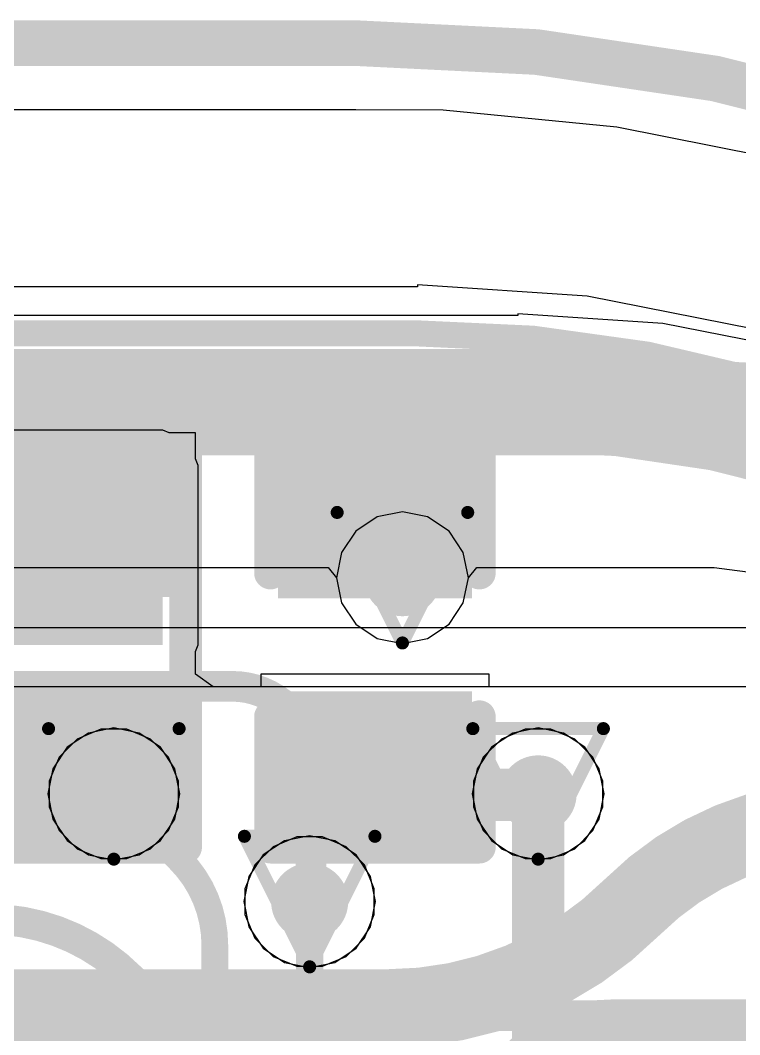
# Model space of a CAD drawing. Header units: inches. Extents: x -6 to 283, y -12 to 154.
# Drawn here: x 74.245 to 77.044, y 16.501 to 20.449 of the extents above; entities that cross this region are included whole.
import ezdxf

# ---------------------------------------------------------------- set-up
doc = ezdxf.new("R2010")
doc.units = ezdxf.units.IN
for name, color, linetype in [('Board Outline', 216, 'Continuous'), ('Bottom Layer', 5, 'Continuous'), ('Bottom Overlay', 54, 'Continuous'), ('Bottom Paste', 16, 'Continuous'), ('Bottom Solder', 6, 'Continuous'), ('Drill Drawing', 1, 'Continuous'), ('GND-1', 16, 'Continuous'), ('GND-2', 90, 'Continuous'), ('GND-3', 216, 'Continuous'), ('GND-4', 54, 'Continuous'), ('PWR-1', 156, 'Continuous'), ('PWR-2', 130, 'Continuous'), ('Signal L1', 76, 'Continuous'), ('Signal L2', 6, 'Continuous'), ('Top Layer', 1, 'Continuous'), ('Via Holes', 16, 'Continuous')]:
    doc.layers.add(name, color=color, linetype=linetype)

# ---------------------------------------------------------------- blocks, each defined once
blk = doc.blocks.new('R___0402_B_22')
at = {"layer": 'Bottom Layer'}
for points in [[(-0.2413, 0.3175), (-0.2412999999999999, -0.3175), (-0.6985, -0.3175), (-0.6985, 0.3175)], [(0.6985, 0.3175), (0.6985, -0.3175), (0.2413, -0.3175), (0.2412999999999999, 0.3175)]]:
    blk.add_hatch(color=5, dxfattribs=at).paths.add_polyline_path(points)
at = {"layer": 'Bottom Paste'}
for points in [[(-0.2413, 0.3175), (-0.2412999999999999, -0.3175), (-0.6985, -0.3175), (-0.6985, 0.3175)], [(0.6985, 0.3175), (0.6985, -0.3175), (0.2413, -0.3175), (0.2412999999999999, 0.3175)]]:
    blk.add_hatch(color=16, dxfattribs=at).paths.add_polyline_path(points)
at = {"layer": 'Bottom Solder'}
for points in [[(-0.18629884, 0.37250116), (-0.1862988399999999, -0.37250116), (-0.75350116, -0.37250116), (-0.75350116, 0.37250116)], [(0.75350116, 0.37250116), (0.75350116, -0.37250116), (0.18629884, -0.37250116), (0.1862988399999999, 0.37250116)]]:
    blk.add_hatch(color=6, dxfattribs=at).paths.add_polyline_path(points)
at = {"layer": 'Bottom Overlay'}
for points in [[(-0.7874, 0.4064, 0.127, 0.127, 0), (0.7874, 0.4064, 0.127, 0.127, 0)], [(-0.7874, 0.4064, 0.127, 0.127, 0), (-0.7874, -0.4064, 0.127, 0.127, 0)], [(0.7874, 0.4064, 0.127, 0.127, 0), (0.7874, -0.4064, 0.127, 0.127, 0)], [(-0.8128, 0.4318, 0.0032258, 0.0032258, 0), (0.8128, 0.4318, 0.0032258, 0.0032258, 0)], [(-0.7874, -0.4064, 0.127, 0.127, 0), (0.7874, -0.4064, 0.127, 0.127, 0)]]:
    blk.add_lwpolyline(points, format="xyseb", dxfattribs=at)
for points in [[(-0.8191499999999999, 0.4064, 0.0635, 0.0635, 1), (-0.7556499999999999, 0.4064, 0.0635, 0.0635, 1)], [(-0.8191499999999999, 0.4064, 0.0635, 0.0635, 1), (-0.7556499999999999, 0.4064, 0.0635, 0.0635, 1)], [(0.7556499999999999, 0.4064, 0.0635, 0.0635, 1), (0.8191499999999999, 0.4064, 0.0635, 0.0635, 1)], [(0.7556499999999999, 0.4064, 0.0635, 0.0635, 1), (0.8191499999999999, 0.4064, 0.0635, 0.0635, 1)], [(-0.81360518, 0.4318, 0.0016129, 0.0016129, 1), (-0.8119948199999999, 0.4318, 0.0016129, 0.0016129, 1)], [(0.8119948199999999, 0.4318, 0.0016129, 0.0016129, 1), (0.81360518, 0.4318, 0.0016129, 0.0016129, 1)], [(-0.8191499999999999, -0.4064, 0.0635, 0.0635, 1), (-0.7556499999999999, -0.4064, 0.0635, 0.0635, 1)], [(-0.8191499999999999, -0.4064, 0.0635, 0.0635, 1), (-0.7556499999999999, -0.4064, 0.0635, 0.0635, 1)], [(0.7556499999999999, -0.4064, 0.0635, 0.0635, 1), (0.8191499999999999, -0.4064, 0.0635, 0.0635, 1)], [(0.7556499999999999, -0.4064, 0.0635, 0.0635, 1), (0.8191499999999999, -0.4064, 0.0635, 0.0635, 1)]]:
    blk.add_lwpolyline(points, format="xyseb", close=True, dxfattribs=at)
blk = doc.blocks.new('C___0402_B_274')
at = {"layer": 'Bottom Layer'}
for points in [[(-0.2413, 0.3175), (-0.2412999999999999, -0.3175), (-0.6985, -0.3175), (-0.6985, 0.3175)], [(0.6985, 0.3175), (0.6985, -0.3175), (0.2413, -0.3175), (0.2412999999999999, 0.3175)]]:
    blk.add_hatch(color=5, dxfattribs=at).paths.add_polyline_path(points)
at = {"layer": 'Bottom Paste'}
for points in [[(-0.2413, 0.3175), (-0.2412999999999999, -0.3175), (-0.6985, -0.3175), (-0.6985, 0.3175)], [(0.6985, 0.3175), (0.6985, -0.3175), (0.2413, -0.3175), (0.2412999999999999, 0.3175)]]:
    blk.add_hatch(color=16, dxfattribs=at).paths.add_polyline_path(points)
at = {"layer": 'Bottom Solder'}
for points in [[(-0.18130012, 0.37749988), (-0.18130012, -0.37749988), (-0.7584998799999999, -0.37749988), (-0.7584998799999999, 0.37749988)], [(0.7584998799999999, 0.37749988), (0.7584998799999999, -0.37749988), (0.18130012, -0.37749988), (0.18130012, 0.37749988)]]:
    blk.add_hatch(color=6, dxfattribs=at).paths.add_polyline_path(points)
at = {"layer": 'Bottom Overlay'}
for points in [[(-0.7874, -0.4064, 0.127, 0.127, 0), (-0.7874, 0.4064, 0.127, 0.127, 0)], [(-0.2794, 0.4064, 0.127, 0.127, 0), (-0.7874, 0.4064, 0.127, 0.127, 0)], [(0.7874, 0.4064, 0.127, 0.127, 0), (0.2794, 0.4064, 0.127, 0.127, 0)], [(0.7874, -0.4064, 0.127, 0.127, 0), (0.7874, 0.4064, 0.127, 0.127, 0)], [(-0.2794, -0.4064, 0.127, 0.127, 0), (-0.7874, -0.4064, 0.127, 0.127, 0)], [(0.7874, -0.4064, 0.127, 0.127, 0), (0.2794, -0.4064, 0.127, 0.127, 0)]]:
    blk.add_lwpolyline(points, format="xyseb", dxfattribs=at)
for points in [[(-0.8191499999999999, 0.4064, 0.0635, 0.0635, 1), (-0.7556499999999999, 0.4064, 0.0635, 0.0635, 1)], [(-0.8191499999999999, 0.4064, 0.0635, 0.0635, 1), (-0.7556499999999999, 0.4064, 0.0635, 0.0635, 1)], [(-0.31115, 0.4064, 0.0635, 0.0635, 1), (-0.24765, 0.4064, 0.0635, 0.0635, 1)], [(0.24765, 0.4064, 0.0635, 0.0635, 1), (0.31115, 0.4064, 0.0635, 0.0635, 1)], [(0.7556499999999999, 0.4064, 0.0635, 0.0635, 1), (0.8191499999999999, 0.4064, 0.0635, 0.0635, 1)], [(0.7556499999999999, 0.4064, 0.0635, 0.0635, 1), (0.8191499999999999, 0.4064, 0.0635, 0.0635, 1)], [(-0.8191499999999999, -0.4064, 0.0635, 0.0635, 1), (-0.7556499999999999, -0.4064, 0.0635, 0.0635, 1)], [(-0.8191499999999999, -0.4064, 0.0635, 0.0635, 1), (-0.7556499999999999, -0.4064, 0.0635, 0.0635, 1)], [(-0.31115, -0.4064, 0.0635, 0.0635, 1), (-0.24765, -0.4064, 0.0635, 0.0635, 1)], [(0.24765, -0.4064, 0.0635, 0.0635, 1), (0.31115, -0.4064, 0.0635, 0.0635, 1)], [(0.7556499999999999, -0.4064, 0.0635, 0.0635, 1), (0.8191499999999999, -0.4064, 0.0635, 0.0635, 1)], [(0.7556499999999999, -0.4064, 0.0635, 0.0635, 1), (0.8191499999999999, -0.4064, 0.0635, 0.0635, 1)]]:
    blk.add_lwpolyline(points, format="xyseb", close=True, dxfattribs=at)

msp = doc.modelspace()

# ---------------------------------------------------------------- hatches: boundary and pattern name
at = {"layer": 'Bottom Layer'}
msp.add_hatch(color=5, dxfattribs=at).paths.add_polyline_path([(73.02133732, 18.01779226), (74.79933731999999, 18.01779226), (74.79933731999999, 18.71629226), (73.02133732, 18.71629226)])
h = msp.add_hatch(color=5, dxfattribs=at)
edge = h.paths.add_edge_path()
edge.add_arc((75.73183482, 18.27927002), 0.1499997, 0, 360)
h = msp.add_hatch(color=5, dxfattribs=at)
edge = h.paths.add_edge_path()
edge.add_arc((74.60883732, 17.43781628), 0.1499997, 0, 360)
h = msp.add_hatch(color=5, dxfattribs=at)
edge = h.paths.add_edge_path()
edge.add_arc((76.25982715999999, 17.43781628), 0.1499997, 0, 360)
h = msp.add_hatch(color=5, dxfattribs=at)
edge = h.paths.add_edge_path()
edge.add_arc((75.37083731999999, 17.01869342), 0.1499997, 0, 360)
at = {"layer": 'GND-1'}
h = msp.add_hatch(color=16, dxfattribs=at)
edge = h.paths.add_edge_path()
edge.add_arc((75.73183482, 18.27927002), 0.1499997, 0, 360)
h = msp.add_hatch(color=16, dxfattribs=at)
edge = h.paths.add_edge_path()
edge.add_arc((74.60883732, 17.43781628), 0.1499997, 0, 360)
h = msp.add_hatch(color=16, dxfattribs=at)
edge = h.paths.add_edge_path()
edge.add_arc((76.25982715999999, 17.43781628), 0.1499997, 0, 360)
h = msp.add_hatch(color=16, dxfattribs=at)
edge = h.paths.add_edge_path()
edge.add_arc((75.37083731999999, 17.01869342), 0.1499997, 0, 360)
at = {"layer": 'GND-2'}
h = msp.add_hatch(color=90, dxfattribs=at)
edge = h.paths.add_edge_path()
edge.add_arc((75.73183482, 18.27927002), 0.1499997, 0, 360)
h = msp.add_hatch(color=90, dxfattribs=at)
edge = h.paths.add_edge_path()
edge.add_arc((74.60883732, 17.43781628), 0.1499997, 0, 360)
h = msp.add_hatch(color=90, dxfattribs=at)
edge = h.paths.add_edge_path()
edge.add_arc((76.25982715999999, 17.43781628), 0.1499997, 0, 360)
h = msp.add_hatch(color=90, dxfattribs=at)
edge = h.paths.add_edge_path()
edge.add_arc((75.37083731999999, 17.01869342), 0.1499997, 0, 360)
at = {"layer": 'GND-3'}
h = msp.add_hatch(color=216, dxfattribs=at)
edge = h.paths.add_edge_path()
edge.add_arc((75.73183482, 18.27927002), 0.1499997, 0, 360)
h = msp.add_hatch(color=216, dxfattribs=at)
edge = h.paths.add_edge_path()
edge.add_arc((74.60883732, 17.43781628), 0.1499997, 0, 360)
h = msp.add_hatch(color=216, dxfattribs=at)
edge = h.paths.add_edge_path()
edge.add_arc((76.25982715999999, 17.43781628), 0.1499997, 0, 360)
h = msp.add_hatch(color=216, dxfattribs=at)
edge = h.paths.add_edge_path()
edge.add_arc((75.37083731999999, 17.01869342), 0.1499997, 0, 360)
at = {"layer": 'GND-4'}
h = msp.add_hatch(color=54, dxfattribs=at)
edge = h.paths.add_edge_path()
edge.add_arc((75.73183482, 18.27927002), 0.1499997, 0, 360)
h = msp.add_hatch(color=54, dxfattribs=at)
edge = h.paths.add_edge_path()
edge.add_arc((74.60883732, 17.43781628), 0.1499997, 0, 360)
h = msp.add_hatch(color=54, dxfattribs=at)
edge = h.paths.add_edge_path()
edge.add_arc((76.25982715999999, 17.43781628), 0.1499997, 0, 360)
h = msp.add_hatch(color=54, dxfattribs=at)
edge = h.paths.add_edge_path()
edge.add_arc((75.37083731999999, 17.01869342), 0.1499997, 0, 360)
at = {"layer": 'PWR-1'}
h = msp.add_hatch(color=156, dxfattribs=at)
edge = h.paths.add_edge_path()
edge.add_arc((75.73183482, 18.27927002), 0.1499997, 0, 360)
h = msp.add_hatch(color=156, dxfattribs=at)
edge = h.paths.add_edge_path()
edge.add_arc((74.60883732, 17.43781628), 0.1499997, 0, 360)
h = msp.add_hatch(color=156, dxfattribs=at)
edge = h.paths.add_edge_path()
edge.add_arc((76.25982715999999, 17.43781628), 0.1499997, 0, 360)
h = msp.add_hatch(color=156, dxfattribs=at)
edge = h.paths.add_edge_path()
edge.add_arc((75.37083731999999, 17.01869342), 0.1499997, 0, 360)
at = {"layer": 'PWR-2'}
h = msp.add_hatch(color=130, dxfattribs=at)
edge = h.paths.add_edge_path()
edge.add_arc((75.73183482, 18.27927002), 0.1499997, 0, 360)
h = msp.add_hatch(color=130, dxfattribs=at)
edge = h.paths.add_edge_path()
edge.add_arc((74.60883732, 17.43781628), 0.1499997, 0, 360)
h = msp.add_hatch(color=130, dxfattribs=at)
edge = h.paths.add_edge_path()
edge.add_arc((76.25982715999999, 17.43781628), 0.1499997, 0, 360)
h = msp.add_hatch(color=130, dxfattribs=at)
edge = h.paths.add_edge_path()
edge.add_arc((75.37083731999999, 17.01869342), 0.1499997, 0, 360)
at = {"layer": 'Signal L1'}
h = msp.add_hatch(color=76, dxfattribs=at)
edge = h.paths.add_edge_path()
edge.add_arc((75.73183482, 18.27927002), 0.1499997, 0, 360)
h = msp.add_hatch(color=76, dxfattribs=at)
edge = h.paths.add_edge_path()
edge.add_arc((74.60883732, 17.43781628), 0.1499997, 0, 360)
h = msp.add_hatch(color=76, dxfattribs=at)
edge = h.paths.add_edge_path()
edge.add_arc((76.25982715999999, 17.43781628), 0.1499997, 0, 360)
h = msp.add_hatch(color=76, dxfattribs=at)
edge = h.paths.add_edge_path()
edge.add_arc((75.37083731999999, 17.01869342), 0.1499997, 0, 360)
at = {"layer": 'Signal L2'}
h = msp.add_hatch(color=6, dxfattribs=at)
edge = h.paths.add_edge_path()
edge.add_arc((75.73183482, 18.27927002), 0.1499997, 0, 360)
h = msp.add_hatch(color=6, dxfattribs=at)
edge = h.paths.add_edge_path()
edge.add_arc((74.60883732, 17.43781628), 0.1499997, 0, 360)
h = msp.add_hatch(color=6, dxfattribs=at)
edge = h.paths.add_edge_path()
edge.add_arc((76.25982715999999, 17.43781628), 0.1499997, 0, 360)
h = msp.add_hatch(color=6, dxfattribs=at)
edge = h.paths.add_edge_path()
edge.add_arc((75.37083731999999, 17.01869342), 0.1499997, 0, 360)
at = {"layer": 'Top Layer'}
h = msp.add_hatch(color=1, dxfattribs=at)
edge = h.paths.add_edge_path()
edge.add_arc((75.73183482, 18.27927002), 0.1499997, 0, 360)
h = msp.add_hatch(color=1, dxfattribs=at)
edge = h.paths.add_edge_path()
edge.add_arc((74.60883732, 17.43781628), 0.1499997, 0, 360)
h = msp.add_hatch(color=1, dxfattribs=at)
edge = h.paths.add_edge_path()
edge.add_arc((76.25982715999999, 17.43781628), 0.1499997, 0, 360)
h = msp.add_hatch(color=1, dxfattribs=at)
edge = h.paths.add_edge_path()
edge.add_arc((75.37083731999999, 17.01869342), 0.1499997, 0, 360)
at = {"layer": 'Via Holes'}
h = msp.add_hatch(color=7, dxfattribs=at)
edge = h.paths.add_edge_path()
edge.add_arc((75.73183482, 18.27927002), 0.07499858, 0, 360)
h = msp.add_hatch(color=7, dxfattribs=at)
edge = h.paths.add_edge_path()
edge.add_arc((74.60883732, 17.43781628), 0.07499858, 0, 360)
h = msp.add_hatch(color=7, dxfattribs=at)
edge = h.paths.add_edge_path()
edge.add_arc((76.25982715999999, 17.43781628), 0.07499858, 0, 360)
h = msp.add_hatch(color=7, dxfattribs=at)
edge = h.paths.add_edge_path()
edge.add_arc((75.37083731999999, 17.01869342), 0.07499858, 0, 360)

# ---------------------------------------------------------------- linework, layer by layer
at = {"layer": 'Board Outline'}
for points in [[(12.036425, 20.35987292, 0.1778, 0.1778, 0), (75.55088776, 20.35987292, 0.1778, 0.1778, 0)], [(75.55088776, 20.35987292, 0.1778, 0.1778, -0.4142135158828696), (82.72026128, 13.18848264, 0.1778, 0.1778, 0)]]:
    msp.add_lwpolyline(points, format="xyseb", dxfattribs=at)
msp.add_lwpolyline([(75.50643776, 20.35987292, 0.08889999999999999, 0.08889999999999999, 1), (75.59533775999999, 20.35987292, 0.08889999999999999, 0.08889999999999999, 1)], format="xyseb", close=True, dxfattribs=at)
msp.add_lwpolyline([(75.50643776, 20.35987292, 0.08889999999999999, 0.08889999999999999, 1), (75.59533775999999, 20.35987292, 0.08889999999999999, 0.08889999999999999, 1)], format="xyseb", close=True, dxfattribs=at)
at = {"layer": 'Bottom Layer'}
for p, q in [((59.83396465999999, 20.10090976), (75.55084966, 20.10090976)), ((75.55084966, 20.10090976), (75.890374, 20.10085896)), ((75.890374, 20.10085896), (76.5661918, 20.0341992)), ((76.5661918, 20.0341992), (77.23218996, 19.90162644)), ((74.79933731999999, 18.85375706), (73.02133732, 18.85375706)), ((74.8246027, 18.84329226), (74.79933731999999, 18.85375706)), ((74.92633731999999, 18.84329226), (74.8246027, 18.84329226)), ((74.92633731999999, 18.74155764), (74.92633731999999, 18.84329226)), ((74.93680212, 18.71629226), (74.92633731999999, 18.74155764)), ((74.93680212, 18.01779226), (74.93680212, 18.71629226)), ((74.92628144, 17.99239226), (74.93680212, 18.01779226)), ((74.92633986, 17.90349226), (74.92628144, 17.99239226)), ((74.99498844, 17.8545998), (74.92633986, 17.90349226)), ((76.06933731999999, 17.90349226), (75.18033731999999, 17.90349226)), ((75.18033731999999, 17.90349226), (75.18033731999999, 17.8545998)), ((76.06933731999999, 17.8545998), (76.06933731999999, 17.90349226)), ((78.05616088, 17.8545998), (62.29725157999999, 17.8545998)), ((75.18033731999999, 17.8545998), (74.99498844, 17.8545998)), ((78.05616088, 17.8545998), (76.06933731999999, 17.8545998))]:
    msp.add_line(p, q, dxfattribs=at)
for points in [[(73.33883732, 18.48769226, 0.3809999999999999, 0.3809999999999999, 0), (74.48183732, 18.48769226, 0.3809999999999999, 0.3809999999999999, 0)], [(75.62483732, 17.54789226, 0.2032, 0.2032, 0), (75.73849216, 17.43423742, 0.2032, 0.2032, 0)], [(75.73849216, 17.43423742, 0.2032, 0.2032, 0), (76.22528315999999, 17.43423742, 0.2032, 0.2032, 0)], [(76.62581322, 16.99683418, 0.3048, 0.3048, -0.1989121822243961), (77.45778768, 17.34144868, 0.3048, 0.3048, 0)], [(76.62581322, 16.99683418, 0.3048, 0.3048, -0.1989121822243877), (75.67516488, 16.60306306, 0.3048, 0.3048, 0)], [(71.49733732, 16.60306306, 0.3048, 0.3048, 0), (75.67516488, 16.60306306, 0.3048, 0.3048, 0)]]:
    msp.add_lwpolyline(points, format="xyseb", dxfattribs=at)
for points in [[(74.38658732, 18.48769226, 0.1905, 0.1905, 1), (74.57708731999999, 18.48769226, 0.1905, 0.1905, 1)], [(75.57403732, 17.54789226, 0.1016, 0.1016, 1), (75.67563731999999, 17.54789226, 0.1016, 0.1016, 1)], [(75.68769216, 17.43423742, 0.1016, 0.1016, 1), (75.78929216, 17.43423742, 0.1016, 0.1016, 1)], [(75.68769216, 17.43423742, 0.1016, 0.1016, 1), (75.78929216, 17.43423742, 0.1016, 0.1016, 1)], [(76.17448316, 17.43423742, 0.1016, 0.1016, 1), (76.27608316, 17.43423742, 0.1016, 0.1016, 1)], [(76.54961322, 16.99683418, 0.1524, 0.1524, 1), (76.70201322, 16.99683418, 0.1524, 0.1524, 1)], [(76.54961322, 16.99683418, 0.1524, 0.1524, 1), (76.70201322, 16.99683418, 0.1524, 0.1524, 1)], [(75.59896488, 16.60306306, 0.1524, 0.1524, 1), (75.75136488, 16.60306306, 0.1524, 0.1524, 1)], [(75.59896488, 16.60306306, 0.1524, 0.1524, 1), (75.75136488, 16.60306306, 0.1524, 0.1524, 1)]]:
    msp.add_lwpolyline(points, format="xyseb", close=True, dxfattribs=at)
at = {"layer": 'Drill Drawing'}
for points in [[(75.47783482, 18.53327002, 0.0508, 0.0508, 0), (75.98583482, 18.53327002, 0.0508, 0.0508, 0)], [(75.47783482, 18.53327002, 0.0508, 0.0508, 0), (75.73183482, 18.02527002, 0.0508, 0.0508, 0)], [(75.73183482, 18.02527002, 0.0508, 0.0508, 0), (75.98583482, 18.53327002, 0.0508, 0.0508, 0)], [(74.35483732, 17.69181628, 0.0508, 0.0508, 0), (74.86283732, 17.69181628, 0.0508, 0.0508, 0)], [(74.35483732, 17.69181628, 0.0508, 0.0508, 0), (74.60883732, 17.18381628, 0.0508, 0.0508, 0)], [(74.60883732, 17.18381628, 0.0508, 0.0508, 0), (74.86283732, 17.69181628, 0.0508, 0.0508, 0)], [(76.00582716, 17.69181628, 0.0508, 0.0508, 0), (76.51382716, 17.69181628, 0.0508, 0.0508, 0)], [(76.00582716, 17.69181628, 0.0508, 0.0508, 0), (76.25982715999999, 17.18381628, 0.0508, 0.0508, 0)], [(76.25982715999999, 17.18381628, 0.0508, 0.0508, 0), (76.51382716, 17.69181628, 0.0508, 0.0508, 0)], [(75.11683732, 17.27269342, 0.0508, 0.0508, 0), (75.62483732, 17.27269342, 0.0508, 0.0508, 0)], [(75.11683732, 17.27269342, 0.0508, 0.0508, 0), (75.37083731999999, 16.76469342, 0.0508, 0.0508, 0)], [(75.37083731999999, 16.76469342, 0.0508, 0.0508, 0), (75.62483732, 17.27269342, 0.0508, 0.0508, 0)]]:
    msp.add_lwpolyline(points, format="xyseb", dxfattribs=at)
for points in [[(75.46513482, 18.53327002, 0.0254, 0.0254, 1), (75.49053482, 18.53327002, 0.0254, 0.0254, 1)], [(75.46513482, 18.53327002, 0.0254, 0.0254, 1), (75.49053482, 18.53327002, 0.0254, 0.0254, 1)], [(75.97313481999998, 18.53327002, 0.0254, 0.0254, 1), (75.99853482, 18.53327002, 0.0254, 0.0254, 1)], [(75.97313481999998, 18.53327002, 0.0254, 0.0254, 1), (75.99853482, 18.53327002, 0.0254, 0.0254, 1)], [(75.71913482, 18.02527002, 0.0254, 0.0254, 1), (75.74453482, 18.02527002, 0.0254, 0.0254, 1)], [(75.71913482, 18.02527002, 0.0254, 0.0254, 1), (75.74453482, 18.02527002, 0.0254, 0.0254, 1)], [(74.34213731999999, 17.69181628, 0.0254, 0.0254, 1), (74.36753732, 17.69181628, 0.0254, 0.0254, 1)], [(74.34213731999999, 17.69181628, 0.0254, 0.0254, 1), (74.36753732, 17.69181628, 0.0254, 0.0254, 1)], [(74.85013731999999, 17.69181628, 0.0254, 0.0254, 1), (74.87553731999999, 17.69181628, 0.0254, 0.0254, 1)], [(74.85013731999999, 17.69181628, 0.0254, 0.0254, 1), (74.87553731999999, 17.69181628, 0.0254, 0.0254, 1)], [(75.99312716, 17.69181628, 0.0254, 0.0254, 1), (76.01852715999999, 17.69181628, 0.0254, 0.0254, 1)], [(75.99312716, 17.69181628, 0.0254, 0.0254, 1), (76.01852715999999, 17.69181628, 0.0254, 0.0254, 1)], [(76.50112716, 17.69181628, 0.0254, 0.0254, 1), (76.52652715999999, 17.69181628, 0.0254, 0.0254, 1)], [(76.50112716, 17.69181628, 0.0254, 0.0254, 1), (76.52652715999999, 17.69181628, 0.0254, 0.0254, 1)], [(75.10413731999999, 17.27269342, 0.0254, 0.0254, 1), (75.12953732, 17.27269342, 0.0254, 0.0254, 1)], [(75.10413731999999, 17.27269342, 0.0254, 0.0254, 1), (75.12953732, 17.27269342, 0.0254, 0.0254, 1)], [(75.61213732, 17.27269342, 0.0254, 0.0254, 1), (75.63753731999999, 17.27269342, 0.0254, 0.0254, 1)], [(75.61213732, 17.27269342, 0.0254, 0.0254, 1), (75.63753731999999, 17.27269342, 0.0254, 0.0254, 1)], [(74.59613732, 17.18381628, 0.0254, 0.0254, 1), (74.62153731999999, 17.18381628, 0.0254, 0.0254, 1)], [(74.59613732, 17.18381628, 0.0254, 0.0254, 1), (74.62153731999999, 17.18381628, 0.0254, 0.0254, 1)], [(76.24712716, 17.18381628, 0.0254, 0.0254, 1), (76.27252716, 17.18381628, 0.0254, 0.0254, 1)], [(76.24712716, 17.18381628, 0.0254, 0.0254, 1), (76.27252716, 17.18381628, 0.0254, 0.0254, 1)], [(75.35813732, 16.76469342, 0.0254, 0.0254, 1), (75.38353732, 16.76469342, 0.0254, 0.0254, 1)], [(75.35813732, 16.76469342, 0.0254, 0.0254, 1), (75.38353732, 16.76469342, 0.0254, 0.0254, 1)]]:
    msp.add_lwpolyline(points, format="xyseb", close=True, dxfattribs=at)
at = {"layer": 'GND-1'}
for p, q in [((12.036425, 20.10090722), (75.55084966, 20.10090976)), ((75.55084966, 20.10090976), (75.890374, 20.10085896)), ((75.890374, 20.10085896), (76.5661918, 20.0341992)), ((76.5661918, 20.0341992), (77.23218996, 19.90162644)), ((74.5587917, 17.68941598), (74.46631792, 17.65111278)), ((74.65888294, 17.68941598), (74.5587917, 17.68941598)), ((74.75135672, 17.65111278), (74.65888294, 17.68941598)), ((76.20978154, 17.68941598), (76.11730775999999, 17.65111278)), ((76.30987277999999, 17.68941598), (76.20978154, 17.68941598)), ((76.40234656, 17.65111278), (76.30987277999999, 17.68941598)), ((74.46631792, 17.65111278), (74.39554082, 17.58033568)), ((74.82213381999999, 17.58033568), (74.75135672, 17.65111278)), ((76.11730775999999, 17.65111278), (76.04653065999999, 17.58033568)), ((76.47312366, 17.58033568), (76.40234656, 17.65111278)), ((74.39554082, 17.58033568), (74.35723761999999, 17.4878619)), ((74.86043701999999, 17.4878619), (74.82213381999999, 17.58033568)), ((76.04653065999999, 17.58033568), (76.00822746, 17.4878619)), ((76.51142685999999, 17.4878619), (76.47312366, 17.58033568)), ((74.35723761999999, 17.4878619), (74.35723761999999, 17.38777066)), ((74.86043701999999, 17.38777066), (74.86043701999999, 17.4878619)), ((76.00822746, 17.4878619), (76.00822746, 17.38777066)), ((76.51142685999999, 17.38777066), (76.51142685999999, 17.4878619)), ((74.35723761999999, 17.38777066), (74.39554082, 17.29529688)), ((74.82213381999999, 17.29529688), (74.86043701999999, 17.38777066)), ((76.00822746, 17.38777066), (76.04653065999999, 17.29529688)), ((76.47312366, 17.29529688), (76.51142685999999, 17.38777066)), ((74.39554082, 17.29529688), (74.46631792, 17.22451978)), ((74.75135672, 17.22451978), (74.82213381999999, 17.29529688)), ((76.04653065999999, 17.29529688), (76.11730775999999, 17.22451978)), ((76.40234656, 17.22451978), (76.47312366, 17.29529688)), ((75.3207917, 17.27029312), (75.22831792, 17.23198992)), ((75.42088294, 17.27029312), (75.3207917, 17.27029312)), ((75.51335671999999, 17.23198992), (75.42088294, 17.27029312)), ((74.46631792, 17.22451978), (74.5587917, 17.18621658)), ((74.65888294, 17.18621658), (74.75135672, 17.22451978)), ((75.22831792, 17.23198992), (75.15754082, 17.16121282)), ((75.58413381999999, 17.16121282), (75.51335671999999, 17.23198992)), ((76.11730775999999, 17.22451978), (76.20978154, 17.18621658)), ((76.30987277999999, 17.18621658), (76.40234656, 17.22451978)), ((74.5587917, 17.18621658), (74.65888294, 17.18621658)), ((76.20978154, 17.18621658), (76.30987277999999, 17.18621658)), ((75.15754082, 17.16121282), (75.11923761999999, 17.06873904)), ((75.62243701999999, 17.06873904), (75.58413381999999, 17.16121282)), ((75.11923761999999, 17.06873904), (75.11923761999999, 16.9686478)), ((75.62243701999999, 16.9686478), (75.62243701999999, 17.06873904)), ((75.11923761999999, 16.9686478), (75.15754082, 16.87617402)), ((75.58413381999999, 16.87617402), (75.62243701999999, 16.9686478)), ((75.15754082, 16.87617402), (75.22831792, 16.80539692)), ((75.51335671999999, 16.80539692), (75.58413381999999, 16.87617402)), ((75.22831792, 16.80539692), (75.3207917, 16.76709372)), ((75.42088294, 16.76709372), (75.51335671999999, 16.80539692)), ((75.3207917, 16.76709372), (75.42088294, 16.76709372))]:
    msp.add_line(p, q, dxfattribs=at)
at = {"layer": 'GND-2'}
for p, q in [((12.036425, 20.10090722), (75.55084966, 20.10090976)), ((75.55084966, 20.10090976), (75.890374, 20.10085896)), ((75.890374, 20.10085896), (76.5661918, 20.0341992)), ((76.5661918, 20.0341992), (77.23218996, 19.90162644)), ((74.5587917, 17.68941598), (74.46631792, 17.65111278)), ((74.65888294, 17.68941598), (74.5587917, 17.68941598)), ((74.75135672, 17.65111278), (74.65888294, 17.68941598)), ((76.20978154, 17.68941598), (76.11730775999999, 17.65111278)), ((76.30987277999999, 17.68941598), (76.20978154, 17.68941598)), ((76.40234656, 17.65111278), (76.30987277999999, 17.68941598)), ((74.46631792, 17.65111278), (74.39554082, 17.58033568)), ((74.82213381999999, 17.58033568), (74.75135672, 17.65111278)), ((76.11730775999999, 17.65111278), (76.04653065999999, 17.58033568)), ((76.47312366, 17.58033568), (76.40234656, 17.65111278)), ((74.39554082, 17.58033568), (74.35723761999999, 17.4878619)), ((74.86043701999999, 17.4878619), (74.82213381999999, 17.58033568)), ((76.04653065999999, 17.58033568), (76.00822746, 17.4878619)), ((76.51142685999999, 17.4878619), (76.47312366, 17.58033568)), ((74.35723761999999, 17.4878619), (74.35723761999999, 17.38777066)), ((74.86043701999999, 17.38777066), (74.86043701999999, 17.4878619)), ((76.00822746, 17.4878619), (76.00822746, 17.38777066)), ((76.51142685999999, 17.38777066), (76.51142685999999, 17.4878619)), ((74.35723761999999, 17.38777066), (74.39554082, 17.29529688)), ((74.82213381999999, 17.29529688), (74.86043701999999, 17.38777066)), ((76.00822746, 17.38777066), (76.04653065999999, 17.29529688)), ((76.47312366, 17.29529688), (76.51142685999999, 17.38777066)), ((74.39554082, 17.29529688), (74.46631792, 17.22451978)), ((74.75135672, 17.22451978), (74.82213381999999, 17.29529688)), ((76.04653065999999, 17.29529688), (76.11730775999999, 17.22451978)), ((76.40234656, 17.22451978), (76.47312366, 17.29529688)), ((75.3207917, 17.27029312), (75.22831792, 17.23198992)), ((75.42088294, 17.27029312), (75.3207917, 17.27029312)), ((75.51335671999999, 17.23198992), (75.42088294, 17.27029312)), ((74.46631792, 17.22451978), (74.5587917, 17.18621658)), ((74.65888294, 17.18621658), (74.75135672, 17.22451978)), ((75.22831792, 17.23198992), (75.15754082, 17.16121282)), ((75.58413381999999, 17.16121282), (75.51335671999999, 17.23198992)), ((76.11730775999999, 17.22451978), (76.20978154, 17.18621658)), ((76.30987277999999, 17.18621658), (76.40234656, 17.22451978)), ((74.5587917, 17.18621658), (74.65888294, 17.18621658)), ((76.20978154, 17.18621658), (76.30987277999999, 17.18621658)), ((75.15754082, 17.16121282), (75.11923761999999, 17.06873904)), ((75.62243701999999, 17.06873904), (75.58413381999999, 17.16121282)), ((75.11923761999999, 17.06873904), (75.11923761999999, 16.9686478)), ((75.62243701999999, 16.9686478), (75.62243701999999, 17.06873904)), ((75.11923761999999, 16.9686478), (75.15754082, 16.87617402)), ((75.58413381999999, 16.87617402), (75.62243701999999, 16.9686478)), ((75.15754082, 16.87617402), (75.22831792, 16.80539692)), ((75.51335671999999, 16.80539692), (75.58413381999999, 16.87617402)), ((75.22831792, 16.80539692), (75.3207917, 16.76709372)), ((75.42088294, 16.76709372), (75.51335671999999, 16.80539692)), ((75.3207917, 16.76709372), (75.42088294, 16.76709372))]:
    msp.add_line(p, q, dxfattribs=at)
at = {"layer": 'GND-3'}
for p, q in [((12.036425, 20.10090722), (75.55084966, 20.10090976)), ((75.55084966, 20.10090976), (75.890374, 20.10085896)), ((75.890374, 20.10085896), (76.5661918, 20.0341992)), ((76.5661918, 20.0341992), (77.23218996, 19.90162644)), ((74.5587917, 17.68941598), (74.46631792, 17.65111278)), ((74.65888294, 17.68941598), (74.5587917, 17.68941598)), ((74.75135672, 17.65111278), (74.65888294, 17.68941598)), ((76.20978154, 17.68941598), (76.11730775999999, 17.65111278)), ((76.30987277999999, 17.68941598), (76.20978154, 17.68941598)), ((76.40234656, 17.65111278), (76.30987277999999, 17.68941598)), ((74.46631792, 17.65111278), (74.39554082, 17.58033568)), ((74.82213381999999, 17.58033568), (74.75135672, 17.65111278)), ((76.11730775999999, 17.65111278), (76.04653065999999, 17.58033568)), ((76.47312366, 17.58033568), (76.40234656, 17.65111278)), ((74.39554082, 17.58033568), (74.35723761999999, 17.4878619)), ((74.86043701999999, 17.4878619), (74.82213381999999, 17.58033568)), ((76.04653065999999, 17.58033568), (76.00822746, 17.4878619)), ((76.51142685999999, 17.4878619), (76.47312366, 17.58033568)), ((74.35723761999999, 17.4878619), (74.35723761999999, 17.38777066)), ((74.86043701999999, 17.38777066), (74.86043701999999, 17.4878619)), ((76.00822746, 17.4878619), (76.00822746, 17.38777066)), ((76.51142685999999, 17.38777066), (76.51142685999999, 17.4878619)), ((74.35723761999999, 17.38777066), (74.39554082, 17.29529688)), ((74.82213381999999, 17.29529688), (74.86043701999999, 17.38777066)), ((76.00822746, 17.38777066), (76.04653065999999, 17.29529688)), ((76.47312366, 17.29529688), (76.51142685999999, 17.38777066)), ((74.39554082, 17.29529688), (74.46631792, 17.22451978)), ((74.75135672, 17.22451978), (74.82213381999999, 17.29529688)), ((76.04653065999999, 17.29529688), (76.11730775999999, 17.22451978)), ((76.40234656, 17.22451978), (76.47312366, 17.29529688)), ((75.3207917, 17.27029312), (75.22831792, 17.23198992)), ((75.42088294, 17.27029312), (75.3207917, 17.27029312)), ((75.51335671999999, 17.23198992), (75.42088294, 17.27029312)), ((74.46631792, 17.22451978), (74.5587917, 17.18621658)), ((74.65888294, 17.18621658), (74.75135672, 17.22451978)), ((75.22831792, 17.23198992), (75.15754082, 17.16121282)), ((75.58413381999999, 17.16121282), (75.51335671999999, 17.23198992)), ((76.11730775999999, 17.22451978), (76.20978154, 17.18621658)), ((76.30987277999999, 17.18621658), (76.40234656, 17.22451978)), ((74.5587917, 17.18621658), (74.65888294, 17.18621658)), ((76.20978154, 17.18621658), (76.30987277999999, 17.18621658)), ((75.15754082, 17.16121282), (75.11923761999999, 17.06873904)), ((75.62243701999999, 17.06873904), (75.58413381999999, 17.16121282)), ((75.11923761999999, 17.06873904), (75.11923761999999, 16.9686478)), ((75.62243701999999, 16.9686478), (75.62243701999999, 17.06873904)), ((75.11923761999999, 16.9686478), (75.15754082, 16.87617402)), ((75.58413381999999, 16.87617402), (75.62243701999999, 16.9686478)), ((75.15754082, 16.87617402), (75.22831792, 16.80539692)), ((75.51335671999999, 16.80539692), (75.58413381999999, 16.87617402)), ((75.22831792, 16.80539692), (75.3207917, 16.76709372)), ((75.42088294, 16.76709372), (75.51335671999999, 16.80539692)), ((75.3207917, 16.76709372), (75.42088294, 16.76709372))]:
    msp.add_line(p, q, dxfattribs=at)
at = {"layer": 'GND-4'}
for p, q in [((12.036425, 20.10090722), (75.55084966, 20.10090976)), ((75.55084966, 20.10090976), (75.890374, 20.10085896)), ((75.890374, 20.10085896), (76.5661918, 20.0341992)), ((76.5661918, 20.0341992), (77.23218996, 19.90162644)), ((74.5587917, 17.68941598), (74.46631792, 17.65111278)), ((74.65888294, 17.68941598), (74.5587917, 17.68941598)), ((74.75135672, 17.65111278), (74.65888294, 17.68941598)), ((76.20978154, 17.68941598), (76.11730775999999, 17.65111278)), ((76.30987277999999, 17.68941598), (76.20978154, 17.68941598)), ((76.40234656, 17.65111278), (76.30987277999999, 17.68941598)), ((74.46631792, 17.65111278), (74.39554082, 17.58033568)), ((74.82213381999999, 17.58033568), (74.75135672, 17.65111278)), ((76.11730775999999, 17.65111278), (76.04653065999999, 17.58033568)), ((76.47312366, 17.58033568), (76.40234656, 17.65111278)), ((74.39554082, 17.58033568), (74.35723761999999, 17.4878619)), ((74.86043701999999, 17.4878619), (74.82213381999999, 17.58033568)), ((76.04653065999999, 17.58033568), (76.00822746, 17.4878619)), ((76.51142685999999, 17.4878619), (76.47312366, 17.58033568)), ((74.35723761999999, 17.4878619), (74.35723761999999, 17.38777066)), ((74.86043701999999, 17.38777066), (74.86043701999999, 17.4878619)), ((76.00822746, 17.4878619), (76.00822746, 17.38777066)), ((76.51142685999999, 17.38777066), (76.51142685999999, 17.4878619)), ((74.35723761999999, 17.38777066), (74.39554082, 17.29529688)), ((74.82213381999999, 17.29529688), (74.86043701999999, 17.38777066)), ((76.00822746, 17.38777066), (76.04653065999999, 17.29529688)), ((76.47312366, 17.29529688), (76.51142685999999, 17.38777066)), ((74.39554082, 17.29529688), (74.46631792, 17.22451978)), ((74.75135672, 17.22451978), (74.82213381999999, 17.29529688)), ((76.04653065999999, 17.29529688), (76.11730775999999, 17.22451978)), ((76.40234656, 17.22451978), (76.47312366, 17.29529688)), ((75.3207917, 17.27029312), (75.22831792, 17.23198992)), ((75.42088294, 17.27029312), (75.3207917, 17.27029312)), ((75.51335671999999, 17.23198992), (75.42088294, 17.27029312)), ((74.46631792, 17.22451978), (74.5587917, 17.18621658)), ((74.65888294, 17.18621658), (74.75135672, 17.22451978)), ((75.22831792, 17.23198992), (75.15754082, 17.16121282)), ((75.58413381999999, 17.16121282), (75.51335671999999, 17.23198992)), ((76.11730775999999, 17.22451978), (76.20978154, 17.18621658)), ((76.30987277999999, 17.18621658), (76.40234656, 17.22451978)), ((74.5587917, 17.18621658), (74.65888294, 17.18621658)), ((76.20978154, 17.18621658), (76.30987277999999, 17.18621658)), ((75.15754082, 17.16121282), (75.11923761999999, 17.06873904)), ((75.62243701999999, 17.06873904), (75.58413381999999, 17.16121282)), ((75.11923761999999, 17.06873904), (75.11923761999999, 16.9686478)), ((75.62243701999999, 16.9686478), (75.62243701999999, 17.06873904)), ((75.11923761999999, 16.9686478), (75.15754082, 16.87617402)), ((75.58413381999999, 16.87617402), (75.62243701999999, 16.9686478)), ((75.15754082, 16.87617402), (75.22831792, 16.80539692)), ((75.51335671999999, 16.80539692), (75.58413381999999, 16.87617402)), ((75.22831792, 16.80539692), (75.3207917, 16.76709372)), ((75.42088294, 16.76709372), (75.51335671999999, 16.80539692)), ((75.3207917, 16.76709372), (75.42088294, 16.76709372))]:
    msp.add_line(p, q, dxfattribs=at)
at = {"layer": 'PWR-1'}
for p, q in [((74.20954678, 18.31897276), (75.44272186, 18.31897022)), ((75.44272186, 18.31897022), (75.47530497999999, 18.27926748)), ((75.98836465999999, 18.27926748), (76.02094778, 18.31897022)), ((76.02094778, 18.31897022), (76.72557934, 18.31897022)), ((76.72557934, 18.31897022), (76.94469751999999, 18.31897276)), ((76.94469751999999, 18.31897276), (77.37918738, 18.26176942)), ((75.47530497999999, 18.27926748), (75.49483249999999, 18.18110156)), ((75.96883713999999, 18.18110156), (75.98836465999999, 18.27926748)), ((75.49483249999999, 18.18110156), (75.55044072, 18.09787592)), ((75.91322892, 18.09787592), (75.96883713999999, 18.18110156)), ((75.55044072, 18.09787592), (75.63366635999999, 18.0422677)), ((75.83000328, 18.0422677), (75.91322892, 18.09787592)), ((75.63366635999999, 18.0422677), (75.73183482, 18.02274018)), ((75.73183482, 18.02274018), (75.83000328, 18.0422677)), ((74.60883732, 17.69434612), (74.51066886, 17.6748186)), ((74.70700578, 17.6748186), (74.60883732, 17.69434612)), ((74.51066886, 17.6748186), (74.42744321999999, 17.61921038)), ((74.79023142, 17.61921038), (74.70700578, 17.6748186)), ((74.42744321999999, 17.61921038), (74.37183499999999, 17.53598474)), ((74.84583964, 17.53598474), (74.79023142, 17.61921038)), ((74.37183499999999, 17.53598474), (74.35230748, 17.43781628)), ((74.86536715999999, 17.43781628), (74.84583964, 17.53598474)), ((74.35230748, 17.43781628), (74.37183499999999, 17.33964782)), ((74.84583964, 17.33964782), (74.86536715999999, 17.43781628)), ((74.37183499999999, 17.33964782), (74.42744321999999, 17.25642218)), ((74.79023142, 17.25642218), (74.84583964, 17.33964782)), ((74.42744321999999, 17.25642218), (74.51066886, 17.20081396)), ((74.70700578, 17.20081396), (74.79023142, 17.25642218)), ((75.27266886, 17.25569574), (75.18944322, 17.20008752)), ((75.37083731999999, 17.27522326), (75.27266886, 17.25569574)), ((75.46900577999999, 17.25569574), (75.37083731999999, 17.27522326)), ((75.55223142, 17.20008752), (75.46900577999999, 17.25569574)), ((74.51066886, 17.20081396), (74.60883732, 17.18128644)), ((74.60883732, 17.18128644), (74.70700578, 17.20081396)), ((75.18944322, 17.20008752), (75.133835, 17.11686188)), ((75.60783964, 17.11686188), (75.55223142, 17.20008752)), ((75.133835, 17.11686188), (75.11430748, 17.01869342)), ((75.62736716, 17.01869342), (75.60783964, 17.11686188)), ((75.11430748, 17.01869342), (75.133835, 16.92052496)), ((75.60783964, 16.92052496), (75.62736716, 17.01869342)), ((75.133835, 16.92052496), (75.18944322, 16.83729932)), ((75.55223142, 16.83729932), (75.60783964, 16.92052496)), ((75.18944322, 16.83729932), (75.27266886, 16.7816911)), ((75.46900577999999, 16.7816911), (75.55223142, 16.83729932)), ((75.27266886, 16.7816911), (75.37083731999999, 16.76216358)), ((75.37083731999999, 16.76216358), (75.46900577999999, 16.7816911))]:
    msp.add_line(p, q, dxfattribs=at)
for points in [[(61.13904714, 18.94567966, 0.3809999999999999, 0.3809999999999999, 0), (76.67474886, 18.94567966, 0.3809999999999999, 0.3809999999999999, 0)], [(76.67474886, 18.94567966, 0.3809999999999999, 0.3809999999999999, -0.4142135623730951), (80.54546502, 15.0749635, 0.3809999999999999, 0.3809999999999999, 0)]]:
    msp.add_lwpolyline(points, format="xyseb", dxfattribs=at)
msp.add_lwpolyline([(76.57949886, 18.94567966, 0.1905, 0.1905, 1), (76.76999885999999, 18.94567966, 0.1905, 0.1905, 1)], format="xyseb", close=True, dxfattribs=at)
msp.add_lwpolyline([(76.57949886, 18.94567966, 0.1905, 0.1905, 1), (76.76999885999999, 18.94567966, 0.1905, 0.1905, 1)], format="xyseb", close=True, dxfattribs=at)
at = {"layer": 'PWR-2'}
for p, q in [((68.17898733999999, 20.10090976), (75.55084966, 20.10090976)), ((75.55084966, 20.10090976), (75.890374, 20.10085896)), ((75.890374, 20.10085896), (76.5661918, 20.0341992)), ((76.5661918, 20.0341992), (77.23218996, 19.90162644)), ((75.73183482, 18.53579986), (75.63366635999999, 18.51627234)), ((75.83000328, 18.51627234), (75.73183482, 18.53579986)), ((75.63366635999999, 18.51627234), (75.55044072, 18.46066412)), ((75.91322892, 18.46066412), (75.83000328, 18.51627234)), ((75.55044072, 18.46066412), (75.49483249999999, 18.37743848)), ((75.96883713999999, 18.37743848), (75.91322892, 18.46066412)), ((75.49483249999999, 18.37743848), (75.47530497999999, 18.27927002)), ((75.98836465999999, 18.27927002), (75.96883713999999, 18.37743848)), ((75.47530497999999, 18.27927002), (75.49483249999999, 18.18110156)), ((75.96883713999999, 18.18110156), (75.98836465999999, 18.27927002)), ((75.49483249999999, 18.18110156), (75.55044072, 18.09787592)), ((75.91322892, 18.09787592), (75.96883713999999, 18.18110156)), ((75.55044072, 18.09787592), (75.63366635999999, 18.0422677)), ((75.83000328, 18.0422677), (75.91322892, 18.09787592)), ((75.63366635999999, 18.0422677), (75.73183482, 18.02274018)), ((75.73183482, 18.02274018), (75.83000328, 18.0422677)), ((74.60883732, 17.69434612), (74.51066886, 17.6748186)), ((74.70700578, 17.6748186), (74.60883732, 17.69434612)), ((76.25982715999999, 17.69434612), (76.16165869999999, 17.6748186)), ((76.35799562, 17.6748186), (76.25982715999999, 17.69434612)), ((74.51066886, 17.6748186), (74.42744321999999, 17.61921038)), ((74.79023142, 17.61921038), (74.70700578, 17.6748186)), ((76.16165869999999, 17.6748186), (76.07843306, 17.61921038)), ((76.44122125999999, 17.61921038), (76.35799562, 17.6748186)), ((74.42744321999999, 17.61921038), (74.37183499999999, 17.53598474)), ((74.84583964, 17.53598474), (74.79023142, 17.61921038)), ((76.07843306, 17.61921038), (76.02282484, 17.53598474)), ((76.49682948, 17.53598474), (76.44122125999999, 17.61921038)), ((74.37183499999999, 17.53598474), (74.35230748, 17.43781628)), ((74.86536715999999, 17.43781628), (74.84583964, 17.53598474)), ((76.02282484, 17.53598474), (76.00329732, 17.43781628)), ((76.516357, 17.43781628), (76.49682948, 17.53598474)), ((74.35230748, 17.43781628), (74.37183499999999, 17.33964782)), ((74.84583964, 17.33964782), (74.86536715999999, 17.43781628)), ((76.00329732, 17.43781628), (76.02282484, 17.33964782)), ((76.49682948, 17.33964782), (76.516357, 17.43781628)), ((74.37183499999999, 17.33964782), (74.42744321999999, 17.25642218)), ((74.79023142, 17.25642218), (74.84583964, 17.33964782)), ((76.02282484, 17.33964782), (76.07843306, 17.25642218)), ((76.44122125999999, 17.25642218), (76.49682948, 17.33964782)), ((74.42744321999999, 17.25642218), (74.51066886, 17.20081396)), ((74.70700578, 17.20081396), (74.79023142, 17.25642218)), ((75.27266886, 17.25569574), (75.18944322, 17.20008752)), ((75.37083731999999, 17.27522326), (75.27266886, 17.25569574)), ((75.46900577999999, 17.25569574), (75.37083731999999, 17.27522326)), ((75.55223142, 17.20008752), (75.46900577999999, 17.25569574)), ((76.07843306, 17.25642218), (76.16165869999999, 17.20081396)), ((76.35799562, 17.20081396), (76.44122125999999, 17.25642218)), ((74.51066886, 17.20081396), (74.60883732, 17.18128644)), ((74.60883732, 17.18128644), (74.70700578, 17.20081396)), ((75.18944322, 17.20008752), (75.133835, 17.11686188)), ((75.60783964, 17.11686188), (75.55223142, 17.20008752)), ((76.16165869999999, 17.20081396), (76.25982715999999, 17.18128644)), ((76.25982715999999, 17.18128644), (76.35799562, 17.20081396)), ((75.133835, 17.11686188), (75.11430748, 17.01869342)), ((75.62736716, 17.01869342), (75.60783964, 17.11686188)), ((75.11430748, 17.01869342), (75.133835, 16.92052496)), ((75.60783964, 16.92052496), (75.62736716, 17.01869342)), ((75.133835, 16.92052496), (75.18944322, 16.83729932)), ((75.55223142, 16.83729932), (75.60783964, 16.92052496)), ((75.18944322, 16.83729932), (75.27266886, 16.7816911)), ((75.46900577999999, 16.7816911), (75.55223142, 16.83729932)), ((75.27266886, 16.7816911), (75.37083731999999, 16.76216358)), ((75.37083731999999, 16.76216358), (75.46900577999999, 16.7816911))]:
    msp.add_line(p, q, dxfattribs=at)
at = {"layer": 'Signal L1'}
for p, q in [((38.3843657, 20.10090722), (75.55084966, 20.10090976)), ((75.55084966, 20.10090976), (75.890374, 20.10085896)), ((75.890374, 20.10085896), (76.5661918, 20.0341992)), ((76.5661918, 20.0341992), (77.23218996, 19.90162644)), ((75.79013798, 19.41148518), (71.47248596, 19.41148518)), ((76.45101296, 19.3755264), (75.79013798, 19.41884356)), ((75.79013798, 19.41884356), (75.79013798, 19.41148518)), ((77.1005824, 19.24631914), (76.45101296, 19.3755264))]:
    msp.add_line(p, q, dxfattribs=at)
for points in [[(71.3184756, 19.23020284, 0.1016, 0.1016, 0), (75.79013798, 19.23020284, 0.1016, 0.1016, 0)], [(75.79013798, 19.23020284, 0.1016, 0.1016, -0.4142135623730951), (80.66466213999999, 14.35567868, 0.1016, 0.1016, 0)], [(71.3184756, 18.97620284, 0.1016, 0.1016, 0), (75.79013798, 18.97620284, 0.1016, 0.1016, 0)], [(75.79013798, 18.97620284, 0.1016, 0.1016, -0.4142135623730951), (80.41066214, 14.35567868, 0.1016, 0.1016, 0)], [(76.27539736, 16.33577632, 0.3809999999999999, 0.3809999999999999, -0.1987644589969734), (76.54465259999999, 16.44721628, 0.3809999999999999, 0.3809999999999999, 0)], [(76.54465259999999, 16.44721628, 0.3809999999999999, 0.3809999999999999, 0), (77.75302204, 16.44721628, 0.3809999999999999, 0.3809999999999999, 0)], [(75.81533732, 15.87571628, 0.3809999999999999, 0.3809999999999999, 0), (76.27539736, 16.33577632, 0.3809999999999999, 0.3809999999999999, 0)]]:
    msp.add_lwpolyline(points, format="xyseb", dxfattribs=at)
for points in [[(75.76473797999999, 19.23020284, 0.0508, 0.0508, 1), (75.81553798, 19.23020284, 0.0508, 0.0508, 1)], [(75.76473797999999, 19.23020284, 0.0508, 0.0508, 1), (75.81553798, 19.23020284, 0.0508, 0.0508, 1)], [(75.76473797999999, 18.97620284, 0.0508, 0.0508, 1), (75.81553798, 18.97620284, 0.0508, 0.0508, 1)], [(75.76473797999999, 18.97620284, 0.0508, 0.0508, 1), (75.81553798, 18.97620284, 0.0508, 0.0508, 1)], [(76.44940259999998, 16.44721628, 0.1905, 0.1905, 1), (76.6399026, 16.44721628, 0.1905, 0.1905, 1)], [(76.44940259999998, 16.44721628, 0.1905, 0.1905, 1), (76.6399026, 16.44721628, 0.1905, 0.1905, 1)], [(76.18014736, 16.33577632, 0.1905, 0.1905, 1), (76.37064735999999, 16.33577632, 0.1905, 0.1905, 1)], [(76.18014736, 16.33577632, 0.1905, 0.1905, 1), (76.37064735999999, 16.33577632, 0.1905, 0.1905, 1)]]:
    msp.add_lwpolyline(points, format="xyseb", close=True, dxfattribs=at)
at = {"layer": 'Signal L2'}
for p, q in [((12.036425, 20.10090722), (75.55084966, 20.10090976)), ((75.55084966, 20.10090976), (75.890374, 20.10085896)), ((75.890374, 20.10085896), (76.5661918, 20.0341992)), ((76.5661918, 20.0341992), (77.23218996, 19.90162644)), ((76.18098047999999, 19.30035764), (51.09155389999999, 19.30035764)), ((76.74569613999999, 19.26887688), (76.18098047999999, 19.30588976)), ((76.18098047999999, 19.30588976), (76.18098047999999, 19.30035764)), ((77.30075217999999, 19.15846816), (76.74569613999999, 19.26887688))]:
    msp.add_line(p, q, dxfattribs=at)
for points in [[(36.93905744, 19.10612638, 0.127, 0.127, 0), (76.18098047999999, 19.10612638, 0.127, 0.127, 0)], [(76.18098047999999, 19.10612638, 0.127, 0.127, -0.4142135623730951), (80.30768038, 14.97942648, 0.127, 0.127, 0)], [(35.23487238, 18.83461054, 0.127, 0.127, 0), (76.1879223, 18.83461054, 0.127, 0.127, 0)], [(76.1879223, 18.83461054, 0.127, 0.127, -0.4142135623730951), (80.03336038, 14.98917246, 0.127, 0.127, 0)], [(72.09185226, 17.85648702, 0.11938, 0.11938, 0), (75.06939012000001, 17.85648702, 0.11938, 0.11938, 0)], [(75.06939012000001, 17.85648702, 0.11938, 0.11938, 0), (75.07054328, 17.85648448, 0.11938, 0.11938, 0)], [(75.07054328, 17.85648702, 0.11938, 0.11938, -0.4000780106917436), (75.37656248, 17.56424986, 0.11938, 0.11938, 0)], [(75.37656248, 17.56424986, 0.11938, 0.11938, -0.01056737416317534), (75.37666915999999, 17.55920542, 0.11938, 0.11938, 0)], [(75.37666662, 17.02452272, 0.11938, 0.11938, 0), (75.37666662, 17.55920542, 0.11938, 0.11938, 0)], [(74.12105825999998, 16.9504106, 0.11938, 0.11938, -0.1989129654543477), (74.67293676, 16.72181568, 0.11938, 0.11938, 0)], [(75.02933177999999, 16.57419088, 0.11938, 0.11938, -0.1989112823908334), (74.67293167999999, 16.7218106, 0.11938, 0.11938, 0)], [(74.11511465999999, 16.5922706, 0.11938, 0.11938, -0.09848928941345955), (74.26786263999999, 16.56188712, 0.11938, 0.11938, 0)], [(75.03010902, 16.57419342, 0.11938, 0.11938, 0), (77.62221457999999, 16.57419342, 0.11938, 0.11938, 0)], [(74.26786263999999, 16.56188458, 0.11938, 0.11938, -0.09828991586960378), (74.50976969999999, 16.40039392, 0.11938, 0.11938, 0)]]:
    msp.add_lwpolyline(points, format="xyseb", dxfattribs=at)
for points in [[(76.14923048, 19.10612638, 0.0635, 0.0635, 1), (76.21273047999999, 19.10612638, 0.0635, 0.0635, 1)], [(76.14923048, 19.10612638, 0.0635, 0.0635, 1), (76.21273047999999, 19.10612638, 0.0635, 0.0635, 1)], [(76.1561723, 18.83461054, 0.0635, 0.0635, 1), (76.2196723, 18.83461054, 0.0635, 0.0635, 1)], [(76.1561723, 18.83461054, 0.0635, 0.0635, 1), (76.2196723, 18.83461054, 0.0635, 0.0635, 1)], [(75.03954511999999, 17.85648702, 0.05969, 0.05969, 1), (75.09923512, 17.85648702, 0.05969, 0.05969, 1)], [(75.03954511999999, 17.85648702, 0.05969, 0.05969, 1), (75.09923512, 17.85648702, 0.05969, 0.05969, 1)], [(75.04069828, 17.85648702, 0.05969, 0.05969, 1), (75.10038827999999, 17.85648702, 0.05969, 0.05969, 1)], [(75.04069828, 17.85648448, 0.05969, 0.05969, 1), (75.10038827999999, 17.85648448, 0.05969, 0.05969, 1)], [(75.34671748, 17.56424986, 0.05969, 0.05969, 1), (75.40640748, 17.56424986, 0.05969, 0.05969, 1)], [(75.34671748, 17.56424986, 0.05969, 0.05969, 1), (75.40640748, 17.56424986, 0.05969, 0.05969, 1)], [(75.34682162, 17.55920542, 0.05969, 0.05969, 1), (75.40651161999999, 17.55920542, 0.05969, 0.05969, 1)], [(75.34682416, 17.55920542, 0.05969, 0.05969, 1), (75.40651415999999, 17.55920542, 0.05969, 0.05969, 1)], [(75.34682162, 17.02452272, 0.05969, 0.05969, 1), (75.40651161999999, 17.02452272, 0.05969, 0.05969, 1)], [(74.64308668, 16.7218106, 0.05969, 0.05969, 1), (74.70277668, 16.7218106, 0.05969, 0.05969, 1)], [(74.64309176, 16.72181568, 0.05969, 0.05969, 1), (74.70278176, 16.72181568, 0.05969, 0.05969, 1)], [(74.99948678, 16.57419088, 0.05969, 0.05969, 1), (75.05917678, 16.57419088, 0.05969, 0.05969, 1)], [(75.00026401999999, 16.57419342, 0.05969, 0.05969, 1), (75.05995401999999, 16.57419342, 0.05969, 0.05969, 1)], [(74.23801764, 16.56188712, 0.05969, 0.05969, 1), (74.29770764, 16.56188712, 0.05969, 0.05969, 1)], [(74.23801764, 16.56188458, 0.05969, 0.05969, 1), (74.29770764, 16.56188458, 0.05969, 0.05969, 1)]]:
    msp.add_lwpolyline(points, format="xyseb", close=True, dxfattribs=at)
at = {"layer": 'Top Layer'}
for p, q in [((51.69280238, 20.10090976), (75.55084966, 20.10090976)), ((75.55084966, 20.10090976), (75.890374, 20.10085896)), ((75.890374, 20.10085896), (76.5661918, 20.0341992)), ((76.5661918, 20.0341992), (77.23218996, 19.90162644)), ((78.23988161999999, 18.08421834), (62.68741589999999, 18.08422342)), ((78.23988161999999, 18.08421834), (74.18611781999999, 18.08422088))]:
    msp.add_line(p, q, dxfattribs=at)
for points in [[(76.25982715999999, 16.19318072, 0.2032, 0.2032, 0), (76.25982715999999, 17.43781628, 0.2032, 0.2032, 0)], [(74.60883732, 17.43781628, 0.10414, 0.10414, 0), (74.86329198, 17.18336162, 0.10414, 0.10414, 0)], [(74.86329198, 17.18336162, 0.10414, 0.10414, 0), (74.86352312, 17.18313048, 0.10414, 0.10414, 0)], [(74.86329452, 17.18336162, 0.10414, 0.10414, -0.0001716771407621258), (74.86352312, 17.18313048, 0.10414, 0.10414, 0)], [(74.86352312, 17.18313048, 0.10414, 0.10414, -0.1987327814397571), (75.00184136, 16.8488741, 0.10414, 0.10414, 0)], [(75.37083731999999, 16.74087838, 0.10668, 0.10668, 0), (75.37083731999999, 17.01869342, 0.10668, 0.10668, 0)], [(75.00184136, 16.84887156, 0.10414, 0.10414, 0), (75.00184136, 16.8488741, 0.10414, 0.10414, 0)], [(75.00184136, 15.55819342, 0.10414, 0.10414, 0), (75.00184136, 16.84887156, 0.10414, 0.10414, 0)], [(75.54990731999999, 16.56180838, 0.10668, 0.10668, -0.4142135623730951), (75.37083731999999, 16.74087838, 0.10668, 0.10668, 0)], [(75.54990731999999, 16.56180838, 0.10668, 0.10668, 0), (75.77226908, 16.56180838, 0.10668, 0.10668, 0)], [(75.77226908, 16.56180838, 0.10668, 0.10668, -0.4142135623730951), (75.88851471999999, 16.44556274, 0.10668, 0.10668, 0)]]:
    msp.add_lwpolyline(points, format="xyseb", dxfattribs=at)
for points in [[(76.20902716, 17.43781628, 0.1016, 0.1016, 1), (76.31062716, 17.43781628, 0.1016, 0.1016, 1)], [(74.58280232, 17.43781628, 0.05207, 0.05207, 1), (74.63487232, 17.43781628, 0.05207, 0.05207, 1)], [(74.83725698, 17.18336162, 0.05207, 0.05207, 1), (74.88932697999999, 17.18336162, 0.05207, 0.05207, 1)], [(74.83725698, 17.18336162, 0.05207, 0.05207, 1), (74.88932697999999, 17.18336162, 0.05207, 0.05207, 1)], [(74.83725951999999, 17.18336162, 0.05207, 0.05207, 1), (74.88932952, 17.18336162, 0.05207, 0.05207, 1)], [(74.83748811999999, 17.18313048, 0.05207, 0.05207, 1), (74.88955811999999, 17.18313048, 0.05207, 0.05207, 1)], [(74.83748811999999, 17.18313048, 0.05207, 0.05207, 1), (74.88955811999999, 17.18313048, 0.05207, 0.05207, 1)], [(74.83748811999999, 17.18313048, 0.05207, 0.05207, 1), (74.88955811999999, 17.18313048, 0.05207, 0.05207, 1)], [(75.34416732, 17.01869342, 0.05333999999999999, 0.05333999999999999, 1), (75.39750732, 17.01869342, 0.05333999999999999, 0.05333999999999999, 1)], [(74.97580636, 16.8488741, 0.05207, 0.05207, 1), (75.02787636, 16.8488741, 0.05207, 0.05207, 1)], [(74.97580636, 16.8488741, 0.05207, 0.05207, 1), (75.02787636, 16.8488741, 0.05207, 0.05207, 1)], [(74.97580636, 16.84887156, 0.05207, 0.05207, 1), (75.02787636, 16.84887156, 0.05207, 0.05207, 1)], [(74.97580636, 16.84887156, 0.05207, 0.05207, 1), (75.02787636, 16.84887156, 0.05207, 0.05207, 1)], [(75.34416732, 16.74087838, 0.05333999999999999, 0.05333999999999999, 1), (75.39750732, 16.74087838, 0.05333999999999999, 0.05333999999999999, 1)], [(75.34416732, 16.74087838, 0.05333999999999999, 0.05333999999999999, 1), (75.39750732, 16.74087838, 0.05333999999999999, 0.05333999999999999, 1)], [(75.52323732, 16.56180838, 0.05333999999999999, 0.05333999999999999, 1), (75.57657732, 16.56180838, 0.05333999999999999, 0.05333999999999999, 1)], [(75.52323732, 16.56180838, 0.05333999999999999, 0.05333999999999999, 1), (75.57657732, 16.56180838, 0.05333999999999999, 0.05333999999999999, 1)], [(75.74559908, 16.56180838, 0.05333999999999999, 0.05333999999999999, 1), (75.79893908, 16.56180838, 0.05333999999999999, 0.05333999999999999, 1)], [(75.74559908, 16.56180838, 0.05333999999999999, 0.05333999999999999, 1), (75.79893908, 16.56180838, 0.05333999999999999, 0.05333999999999999, 1)]]:
    msp.add_lwpolyline(points, format="xyseb", close=True, dxfattribs=at)

# ---------------------------------------------------------------- block references
for name, p, rotation in [('R___0402_B_22', (74.48183732, 18.01779226), 90), ('C___0402_B_274', (75.62483732, 18.01779226), 270)]:
    msp.add_blockref(name, p, dxfattribs=dict(rotation=rotation))

doc.saveas('drawing.dxf')
